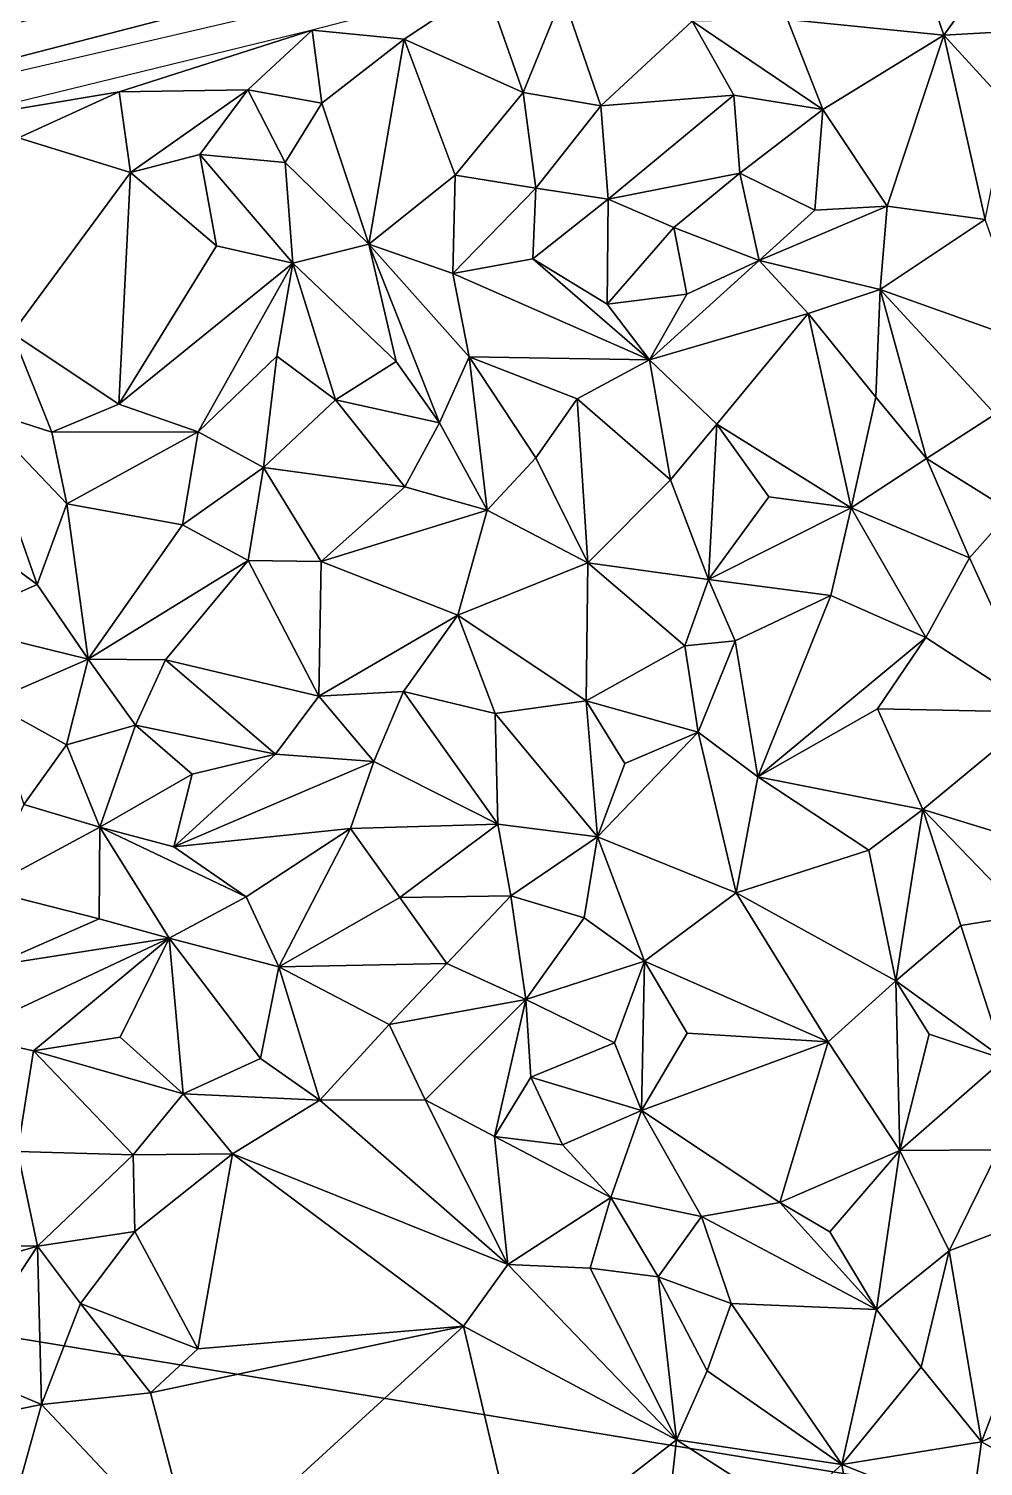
# Model space of a CAD drawing. Header units: metres. Extents: x -113 to 180, y -133 to 86.
# Drawn here: x -62.23 to -58.24, y -87.63 to -81.62 of the extents above; entities that cross this region are included whole.
import ezdxf

# ---------------------------------------------------------------- set-up
doc = ezdxf.new("R2010")
doc.units = ezdxf.units.M
for name, color, linetype, true_color in [('ASFALTO', 7, 'Continuous', 0x4a4b4e), ('BORDILLO', 7, 'Continuous', 0xcfcac0), ('EDIFICACION', 7, 'Continuous', 0xd9d4ca), ('TERRENO', 7, 'Continuous', 0x9a9179)]:
    doc.layers.add(name, color=color, linetype=linetype, true_color=true_color)

msp = doc.modelspace()

# ---------------------------------------------------------------- linework, layer by layer
at = {"layer": 'ASFALTO'}
for points in [[(-74.0979, -10.8561, 81.3415), (-53.1404, -66.9089, 80.2157), (-33.6043, -107.7545, 80.5869)], [(-62.5035, -30.9379, 80.492), (-74.0979, -10.8561, 81.3415), (-33.6043, -107.7545, 80.5869)], [(-65.2146, -13.3902, 80.6679), (-63.7816, -19.3873, 80.5999), (-33.6043, -107.7545, 80.5869)], [(-65.2146, -13.3902, 80.6679), (-33.6043, -107.7545, 80.5869), (-44.7201, -63.4721, 79.7034)], [(-63.7816, -19.3873, 80.5999), (-61.1285, -30.5843, 80.3979), (-33.6043, -107.7545, 80.5869)], [(-61.1297, -30.6075, 80.3979), (-61.1312, -30.6111, 80.398), (-33.6043, -107.7545, 80.5869)], [(-61.1286, -30.6037, 80.3979), (-61.1297, -30.6075, 80.3979), (-33.6043, -107.7545, 80.5869)], [(-61.1278, -30.5999, 80.3978), (-61.1286, -30.6037, 80.3979), (-33.6043, -107.7545, 80.5869)], [(-61.1285, -30.5843, 80.3979), (-61.1278, -30.5881, 80.3979), (-33.6043, -107.7545, 80.5869)], [(-61.1278, -30.5881, 80.3979), (-61.1274, -30.5921, 80.3978), (-33.6043, -107.7545, 80.5869)], [(-61.1274, -30.596, 80.3978), (-61.1278, -30.5999, 80.3978), (-33.6043, -107.7545, 80.5869)], [(-61.1274, -30.5921, 80.3978), (-61.1274, -30.596, 80.3978), (-33.6043, -107.7545, 80.5869)], [(-61.1577, -30.6328, 80.3996), (-62.4595, -30.9562, 80.4889), (-33.6043, -107.7545, 80.5869)], [(-61.154, -30.6316, 80.3994), (-61.1577, -30.6328, 80.3996), (-33.6043, -107.7545, 80.5869)], [(-61.1503, -30.6301, 80.3991), (-61.154, -30.6316, 80.3994), (-33.6043, -107.7545, 80.5869)], [(-61.1469, -30.6283, 80.3989), (-61.1503, -30.6301, 80.3991), (-33.6043, -107.7545, 80.5869)], [(-61.1436, -30.6261, 80.3987), (-61.1469, -30.6283, 80.3989), (-33.6043, -107.7545, 80.5869)], [(-61.1406, -30.6236, 80.3985), (-61.1436, -30.6261, 80.3987), (-33.6043, -107.7545, 80.5869)], [(-61.1378, -30.6209, 80.3984), (-61.1406, -30.6236, 80.3985), (-33.6043, -107.7545, 80.5869)], [(-61.1353, -30.6178, 80.3982), (-61.1378, -30.6209, 80.3984), (-33.6043, -107.7545, 80.5869)], [(-61.1331, -30.6146, 80.3981), (-61.1353, -30.6178, 80.3982), (-33.6043, -107.7545, 80.5869)], [(-61.1312, -30.6111, 80.398), (-61.1331, -30.6146, 80.3981), (-33.6043, -107.7545, 80.5869)], [(-62.5013, -30.9412, 80.4919), (-62.5035, -30.9379, 80.492), (-33.6043, -107.7545, 80.5869)], [(-62.4988, -30.9442, 80.4917), (-62.5013, -30.9412, 80.4919), (-33.6043, -107.7545, 80.5869)], [(-62.4961, -30.947, 80.4915), (-62.4988, -30.9442, 80.4917), (-33.6043, -107.7545, 80.5869)], [(-62.493, -30.9495, 80.4913), (-62.4961, -30.947, 80.4915), (-33.6043, -107.7545, 80.5869)], [(-62.4898, -30.9517, 80.491), (-62.493, -30.9495, 80.4913), (-33.6043, -107.7545, 80.5869)], [(-62.4863, -30.9535, 80.4908), (-62.4898, -30.9517, 80.491), (-33.6043, -107.7545, 80.5869)], [(-62.4827, -30.955, 80.4905), (-62.4863, -30.9535, 80.4908), (-33.6043, -107.7545, 80.5869)], [(-62.4789, -30.9562, 80.4902), (-62.4827, -30.955, 80.4905), (-33.6043, -107.7545, 80.5869)], [(-62.4751, -30.9569, 80.49), (-62.4789, -30.9562, 80.4902), (-33.6043, -107.7545, 80.5869)], [(-62.4712, -30.9573, 80.4897), (-62.4751, -30.9569, 80.49), (-33.6043, -107.7545, 80.5869)], [(-62.4673, -30.9573, 80.4894), (-62.4712, -30.9573, 80.4897), (-33.6043, -107.7545, 80.5869)], [(-62.4634, -30.957, 80.4891), (-62.4673, -30.9573, 80.4894), (-33.6043, -107.7545, 80.5869)], [(-62.4595, -30.9562, 80.4889), (-62.4634, -30.957, 80.4891), (-33.6043, -107.7545, 80.5869)], [(-53.1399, -66.9108, 80.2157), (-59.0728, -72.7359, 80.8182), (-65.6717, -86.5418, 81.7675)], [(-53.1399, -66.9108, 80.2157), (-65.6717, -86.5418, 81.7675), (-55.1858, -88.2589, 81.8466)], [(-59.0728, -72.7359, 80.8182), (-68.7514, -74.9911, 81.6296), (-65.6717, -86.5418, 81.7675)], [(-65.6717, -86.5418, 81.7675), (-62.8016, -90.0292, 82.0322), (-55.1858, -88.2589, 81.8466)]]:
    msp.add_3dface(points, dxfattribs=at)
at = {"layer": 'BORDILLO'}
for points in [[(-64.5906, -82.3344, 81.5348), (-64.6359, -82.1396, 81.5366), (-56.7718, -80.3117, 80.7728)], [(-64.5906, -82.3344, 81.5348), (-56.7718, -80.3117, 80.7728), (-56.7265, -80.5065, 80.7705)]]:
    msp.add_3dface(points, dxfattribs=at)
at = {"layer": 'EDIFICACION'}
for points in [[(-67.2891, -82.9054, 88.7413), (-73.161, -84.3408, 87.5749), (-59.182, -117.0349, 87.5749)], [(-66.2616, -87.2082, 88.8129), (-67.2891, -82.9054, 88.7413), (-59.182, -117.0349, 87.5749)], [(-59.182, -117.0349, 80.5749), (-73.161, -84.3408, 80.5749), (-73.161, -84.3408, 87.5749)], [(-59.182, -117.0349, 80.5749), (-73.161, -84.3408, 87.5749), (-59.182, -117.0349, 87.5749)], [(-64.7042, -93.7202, 88.868), (-66.2616, -87.2082, 88.8129), (-59.182, -117.0349, 87.5749)]]:
    msp.add_3dface(points, dxfattribs=at)
at = {"layer": 'TERRENO'}
for points in [[(-58.4067, -81.6459, 80.8982), (-58.1942, -81.3478, 80.7778), (-58.5016, -81.3686, 80.7849)], [(-58.1942, -81.3478, 80.7778), (-58.4067, -81.6459, 80.8982), (-58.0587, -81.6258, 80.8315)], [(-58.4067, -81.6459, 80.8982), (-58.5016, -81.3686, 80.7849), (-59.0604, -81.5805, 80.899)], [(-60.3248, -81.4369, 81), (-61.0495, -81.6247, 81.064), (-60.6643, -81.6621, 80.9976)], [(-60.1669, -81.8846, 81.0084), (-60.3248, -81.4369, 81), (-60.6643, -81.6621, 80.9976)], [(-60.1669, -81.8846, 81.0084), (-60.0005, -81.4787, 80.9541), (-60.3248, -81.4369, 81)], [(-60.0005, -81.4787, 80.9541), (-60.1669, -81.8846, 81.0084), (-59.8412, -81.9408, 81.0267)], [(-60.0005, -81.4787, 80.9541), (-59.8412, -81.9408, 81.0267), (-59.4593, -81.5872, 80.9104)], [(-59.8412, -81.9408, 81.0267), (-59.2856, -81.8966, 80.997), (-59.4593, -81.5872, 80.9104)], [(-59.4593, -81.5872, 80.9104), (-58.9126, -81.9562, 81), (-59.0604, -81.5805, 80.899)], [(-59.2856, -81.8966, 80.997), (-58.9126, -81.9562, 81), (-59.4593, -81.5872, 80.9104)], [(-58.9126, -81.9562, 81), (-58.4067, -81.6459, 80.8982), (-59.0604, -81.5805, 80.899)], [(-61.0495, -81.6247, 81.064), (-62.6495, -82.0151, 81.2233), (-61.8574, -81.8822, 81.1192)], [(-61.3182, -81.8735, 81.1061), (-61.0495, -81.6247, 81.064), (-61.8574, -81.8822, 81.1192)], [(-61.3182, -81.8735, 81.1061), (-61.0095, -81.9293, 81.0297), (-61.0495, -81.6247, 81.064)], [(-61.0495, -81.6247, 81.064), (-61.0095, -81.9293, 81.0297), (-60.6643, -81.6621, 80.9976)], [(-61.0095, -81.9293, 81.0297), (-60.8129, -82.5195, 81.1996), (-60.6643, -81.6621, 80.9976)], [(-60.8129, -82.5195, 81.1996), (-60.4512, -82.2315, 81.1126), (-60.6643, -81.6621, 80.9976)], [(-60.4512, -82.2315, 81.1126), (-60.1669, -81.8846, 81.0084), (-60.6643, -81.6621, 80.9976)], [(-58.4067, -81.6459, 80.8982), (-58.9126, -81.9562, 81), (-58.6437, -82.361, 81.0704)], [(-58.2346, -82.4162, 81.0301), (-58.4067, -81.6459, 80.8982), (-58.6437, -82.361, 81.0704)], [(-58.0587, -81.6258, 80.8315), (-58.4067, -81.6459, 80.8982), (-58.1372, -81.9415, 80.9129)], [(-58.4067, -81.6459, 80.8982), (-58.2346, -82.4162, 81.0301), (-58.1372, -81.9415, 80.9129)], [(-62.6495, -82.0151, 81.2233), (-62.278, -82.0749, 81.1929), (-61.8574, -81.8822, 81.1192)], [(-62.278, -82.0749, 81.1929), (-61.8098, -82.2197, 81.194), (-61.8574, -81.8822, 81.1192)], [(-61.8098, -82.2197, 81.194), (-61.3182, -81.8735, 81.1061), (-61.8574, -81.8822, 81.1192)], [(-61.8098, -82.2197, 81.194), (-61.5187, -82.1442, 81.1137), (-61.3182, -81.8735, 81.1061)], [(-61.5187, -82.1442, 81.1137), (-61.1629, -82.1783, 81.1167), (-61.3182, -81.8735, 81.1061)], [(-61.1629, -82.1783, 81.1167), (-61.0095, -81.9293, 81.0297), (-61.3182, -81.8735, 81.1061)], [(-60.1134, -82.2848, 81.1159), (-60.1669, -81.8846, 81.0084), (-60.4512, -82.2315, 81.1126)], [(-60.1669, -81.8846, 81.0084), (-60.1134, -82.2848, 81.1159), (-59.8412, -81.9408, 81.0267)], [(-59.8412, -81.9408, 81.0267), (-59.8116, -82.3316, 81.0943), (-59.2856, -81.8966, 80.997)], [(-59.2856, -81.8966, 80.997), (-59.8116, -82.3316, 81.0943), (-59.2601, -82.2227, 81.0391)], [(-58.9126, -81.9562, 81), (-59.2856, -81.8966, 80.997), (-59.2601, -82.2227, 81.0391)], [(-61.1629, -82.1783, 81.1167), (-60.8129, -82.5195, 81.1996), (-61.0095, -81.9293, 81.0297)], [(-60.1134, -82.2848, 81.1159), (-59.8116, -82.3316, 81.0943), (-59.8412, -81.9408, 81.0267)], [(-58.9471, -82.3771, 81.0731), (-58.9126, -81.9562, 81), (-59.2601, -82.2227, 81.0391)], [(-58.9126, -81.9562, 81), (-58.9471, -82.3771, 81.0731), (-58.6437, -82.361, 81.0704)], [(-61.8098, -82.2197, 81.194), (-62.278, -82.0749, 81.1929), (-62.3046, -82.8918, 81.4)], [(-61.5187, -82.1442, 81.1137), (-61.8098, -82.2197, 81.194), (-61.4489, -82.5268, 81.2268)], [(-61.1308, -82.5986, 81.2235), (-61.5187, -82.1442, 81.1137), (-61.4489, -82.5268, 81.2268)], [(-61.1308, -82.5986, 81.2235), (-61.1629, -82.1783, 81.1167), (-61.5187, -82.1442, 81.1137)], [(-61.1308, -82.5986, 81.2235), (-60.8129, -82.5195, 81.1996), (-61.1629, -82.1783, 81.1167)], [(-61.8098, -82.2197, 81.194), (-62.3046, -82.8918, 81.4), (-61.8588, -83.1892, 81.43)], [(-61.8098, -82.2197, 81.194), (-61.8588, -83.1892, 81.43), (-61.4489, -82.5268, 81.2268)], [(-60.4512, -82.2315, 81.1126), (-60.8129, -82.5195, 81.1996), (-60.4605, -82.6421, 81.2103)], [(-60.1134, -82.2848, 81.1159), (-60.4512, -82.2315, 81.1126), (-60.4605, -82.6421, 81.2103)], [(-59.8116, -82.3316, 81.0943), (-59.5371, -82.4501, 81.0693), (-59.2601, -82.2227, 81.0391)], [(-59.5371, -82.4501, 81.0693), (-59.1792, -82.5887, 81.1059), (-59.2601, -82.2227, 81.0391)], [(-59.1792, -82.5887, 81.1059), (-58.9471, -82.3771, 81.0731), (-59.2601, -82.2227, 81.0391)], [(-60.1266, -82.5804, 81.1894), (-60.1134, -82.2848, 81.1159), (-60.4605, -82.6421, 81.2103)], [(-59.8116, -82.3316, 81.0943), (-60.1134, -82.2848, 81.1159), (-60.1266, -82.5804, 81.1894)], [(-59.8158, -82.7711, 81.2201), (-59.8116, -82.3316, 81.0943), (-60.1266, -82.5804, 81.1894)], [(-59.8116, -82.3316, 81.0943), (-59.8158, -82.7711, 81.2201), (-59.5371, -82.4501, 81.0693)], [(-58.9471, -82.3771, 81.0731), (-59.1792, -82.5887, 81.1059), (-58.6437, -82.361, 81.0704)], [(-59.1792, -82.5887, 81.1059), (-58.6734, -82.7089, 81.1163), (-58.6437, -82.361, 81.0704)], [(-58.6734, -82.7089, 81.1163), (-58.2346, -82.4162, 81.0301), (-58.6437, -82.361, 81.0704)], [(-58.2346, -82.4162, 81.0301), (-58.6734, -82.7089, 81.1163), (-58.0512, -82.931, 81.1242)], [(-59.5371, -82.4501, 81.0693), (-59.8158, -82.7711, 81.2201), (-59.4821, -82.7295, 81.177)], [(-59.1792, -82.5887, 81.1059), (-59.5371, -82.4501, 81.0693), (-59.4821, -82.7295, 81.177)], [(-61.8588, -83.1892, 81.43), (-61.1308, -82.5986, 81.2235), (-61.4489, -82.5268, 81.2268)], [(-60.8129, -82.5195, 81.1996), (-61.1308, -82.5986, 81.2235), (-60.6987, -83.0103, 81.2998)], [(-60.3931, -82.9914, 81.3205), (-60.8129, -82.5195, 81.1996), (-60.5171, -83.2673, 81.353)], [(-60.5171, -83.2673, 81.353), (-60.8129, -82.5195, 81.1996), (-60.6987, -83.0103, 81.2998)], [(-60.8129, -82.5195, 81.1996), (-60.3931, -82.9914, 81.3205), (-60.4605, -82.6421, 81.2103)], [(-61.5268, -83.3047, 81.359), (-61.1308, -82.5986, 81.2235), (-61.8588, -83.1892, 81.43)], [(-61.1308, -82.5986, 81.2235), (-61.5268, -83.3047, 81.359), (-61.1978, -82.9888, 81.3136)], [(-60.9524, -83.1714, 81.3206), (-61.1308, -82.5986, 81.2235), (-61.1978, -82.9888, 81.3136)], [(-61.1308, -82.5986, 81.2235), (-60.9524, -83.1714, 81.3206), (-60.6987, -83.0103, 81.2998)], [(-59.6379, -83.0031, 81.2909), (-60.1266, -82.5804, 81.1894), (-60.4605, -82.6421, 81.2103)], [(-59.6379, -83.0031, 81.2909), (-59.8158, -82.7711, 81.2201), (-60.1266, -82.5804, 81.1894)], [(-59.6379, -83.0031, 81.2909), (-59.1792, -82.5887, 81.1059), (-59.4821, -82.7295, 81.177)], [(-59.1792, -82.5887, 81.1059), (-59.6379, -83.0031, 81.2909), (-58.9749, -82.8102, 81.2194)], [(-58.6734, -82.7089, 81.1163), (-59.1792, -82.5887, 81.1059), (-58.9749, -82.8102, 81.2194)], [(-60.3931, -82.9914, 81.3205), (-59.6379, -83.0031, 81.2909), (-60.4605, -82.6421, 81.2103)], [(-59.8158, -82.7711, 81.2201), (-59.6379, -83.0031, 81.2909), (-59.4821, -82.7295, 81.177)], [(-58.6734, -82.7089, 81.1163), (-58.9749, -82.8102, 81.2194), (-58.6914, -83.1604, 81.2389)], [(-58.4798, -83.4168, 81.3817), (-58.6734, -82.7089, 81.1163), (-58.6914, -83.1604, 81.2389)], [(-58.6734, -82.7089, 81.1163), (-58.4798, -83.4168, 81.3817), (-58.1919, -83.2304, 81.1725)], [(-58.6734, -82.7089, 81.1163), (-58.1919, -83.2304, 81.1725), (-58.0512, -82.931, 81.1242)], [(-59.6379, -83.0031, 81.2909), (-59.3564, -83.273, 81.3521), (-58.9749, -82.8102, 81.2194)], [(-59.3564, -83.273, 81.3521), (-58.7948, -83.623, 81.4), (-58.9749, -82.8102, 81.2194)], [(-58.9749, -82.8102, 81.2194), (-58.7948, -83.623, 81.4), (-58.6914, -83.1604, 81.2389)], [(-62.3046, -82.8918, 81.4), (-62.4601, -83.2023, 81.4093), (-62.1389, -83.3061, 81.3984)], [(-61.8588, -83.1892, 81.43), (-62.3046, -82.8918, 81.4), (-62.1389, -83.3061, 81.3984)], [(-61.5268, -83.3047, 81.359), (-61.2535, -83.4537, 81.3802), (-61.1978, -82.9888, 81.3136)], [(-61.2535, -83.4537, 81.3802), (-60.9524, -83.1714, 81.3206), (-61.1978, -82.9888, 81.3136)], [(-60.9524, -83.1714, 81.3206), (-60.5171, -83.2673, 81.353), (-60.6987, -83.0103, 81.2998)], [(-60.3178, -83.6324, 81.3963), (-60.3931, -82.9914, 81.3205), (-60.5171, -83.2673, 81.353)], [(-59.9415, -83.1661, 81.3939), (-60.3931, -82.9914, 81.3205), (-60.1132, -83.413, 81.3991)], [(-60.3931, -82.9914, 81.3205), (-60.3178, -83.6324, 81.3963), (-60.1132, -83.413, 81.3991)], [(-59.9415, -83.1661, 81.3939), (-59.6379, -83.0031, 81.2909), (-60.3931, -82.9914, 81.3205)], [(-59.6379, -83.0031, 81.2909), (-59.9415, -83.1661, 81.3939), (-59.5501, -83.5054, 81.381)], [(-59.3564, -83.273, 81.3521), (-59.6379, -83.0031, 81.2909), (-59.5501, -83.5054, 81.381)], [(-58.7948, -83.623, 81.4), (-58.4798, -83.4168, 81.3817), (-58.6914, -83.1604, 81.2389)], [(-62.4601, -83.2023, 81.4093), (-62.6427, -83.6188, 81.424), (-62.1992, -83.9428, 81.4308)], [(-62.4601, -83.2023, 81.4093), (-62.0757, -83.6055, 81.4083), (-62.1389, -83.3061, 81.3984)], [(-62.0757, -83.6055, 81.4083), (-62.4601, -83.2023, 81.4093), (-62.1992, -83.9428, 81.4308)], [(-61.5268, -83.3047, 81.359), (-61.8588, -83.1892, 81.43), (-62.1389, -83.3061, 81.3984)], [(-60.9524, -83.1714, 81.3206), (-61.2535, -83.4537, 81.3802), (-60.6623, -83.5345, 81.396)], [(-60.5171, -83.2673, 81.353), (-60.9524, -83.1714, 81.3206), (-60.6623, -83.5345, 81.396)], [(-59.8962, -83.8527, 81.5244), (-59.9415, -83.1661, 81.3939), (-60.1132, -83.413, 81.3991)], [(-59.9415, -83.1661, 81.3939), (-59.8962, -83.8527, 81.5244), (-59.5501, -83.5054, 81.381)], [(-60.3178, -83.6324, 81.3963), (-60.5171, -83.2673, 81.353), (-60.6623, -83.5345, 81.396)], [(-59.3908, -83.9221, 81.5123), (-59.3564, -83.273, 81.3521), (-59.5501, -83.5054, 81.381)], [(-59.3564, -83.273, 81.3521), (-59.3908, -83.9221, 81.5123), (-59.1387, -83.5764, 81.3938)], [(-58.7948, -83.623, 81.4), (-59.3564, -83.273, 81.3521), (-59.1387, -83.5764, 81.3938)], [(-58.4798, -83.4168, 81.3817), (-58.127, -83.6362, 81.4174), (-58.1919, -83.2304, 81.1725)], [(-62.0757, -83.6055, 81.4083), (-61.5268, -83.3047, 81.359), (-62.1389, -83.3061, 81.3984)], [(-61.5268, -83.3047, 81.359), (-62.0757, -83.6055, 81.4083), (-61.5923, -83.6932, 81.4)], [(-61.2535, -83.4537, 81.3802), (-61.5268, -83.3047, 81.359), (-61.5923, -83.6932, 81.4)], [(-61.3169, -83.8425, 81.3957), (-61.2535, -83.4537, 81.3802), (-61.5923, -83.6932, 81.4)], [(-61.2535, -83.4537, 81.3802), (-61.3169, -83.8425, 81.3957), (-61.0124, -83.8468, 81.421)], [(-61.2535, -83.4537, 81.3802), (-61.0124, -83.8468, 81.421), (-60.6623, -83.5345, 81.396)], [(-60.3178, -83.6324, 81.3963), (-59.8962, -83.8527, 81.5244), (-60.1132, -83.413, 81.3991)], [(-58.7948, -83.623, 81.4), (-58.2998, -83.8314, 81.61), (-58.4798, -83.4168, 81.3817)], [(-58.2998, -83.8314, 81.61), (-58.127, -83.6362, 81.4174), (-58.4798, -83.4168, 81.3817)], [(-59.8962, -83.8527, 81.5244), (-59.3908, -83.9221, 81.5123), (-59.5501, -83.5054, 81.381)], [(-61.0124, -83.8468, 81.421), (-60.3178, -83.6324, 81.3963), (-60.6623, -83.5345, 81.396)], [(-59.3908, -83.9221, 81.5123), (-58.7948, -83.623, 81.4), (-59.1387, -83.5764, 81.3938)], [(-62.6427, -83.6188, 81.424), (-62.5781, -84.1101, 81.4335), (-62.1992, -83.9428, 81.4308)], [(-61.9868, -84.2553, 81.429), (-62.0757, -83.6055, 81.4083), (-62.1992, -83.9428, 81.4308)], [(-62.0757, -83.6055, 81.4083), (-61.9868, -84.2553, 81.429), (-61.5923, -83.6932, 81.4)], [(-60.4407, -84.0713, 81.4173), (-60.3178, -83.6324, 81.3963), (-61.0124, -83.8468, 81.421)], [(-59.8962, -83.8527, 81.5244), (-60.3178, -83.6324, 81.3963), (-60.4407, -84.0713, 81.4173)], [(-58.7948, -83.623, 81.4), (-59.3908, -83.9221, 81.5123), (-58.8795, -83.9893, 81.4947)], [(-58.4824, -84.1654, 81.6833), (-58.7948, -83.623, 81.4), (-58.8795, -83.9893, 81.4947)], [(-58.2998, -83.8314, 81.61), (-58.7948, -83.623, 81.4), (-58.4824, -84.1654, 81.6833)], [(-58.002, -84.478, 81.9078), (-58.127, -83.6362, 81.4174), (-58.2998, -83.8314, 81.61)], [(-61.9868, -84.2553, 81.429), (-61.3169, -83.8425, 81.3957), (-61.5923, -83.6932, 81.4)], [(-61.3169, -83.8425, 81.3957), (-61.9868, -84.2553, 81.429), (-61.6635, -84.2585, 81.4)], [(-61.0209, -84.4103, 81.4248), (-61.3169, -83.8425, 81.3957), (-61.6635, -84.2585, 81.4)], [(-61.3169, -83.8425, 81.3957), (-61.0209, -84.4103, 81.4248), (-61.0124, -83.8468, 81.421)], [(-61.0209, -84.4103, 81.4248), (-60.4407, -84.0713, 81.4173), (-61.0124, -83.8468, 81.421)], [(-59.9036, -84.4301, 81.5277), (-59.8962, -83.8527, 81.5244), (-60.4407, -84.0713, 81.4173)], [(-59.8962, -83.8527, 81.5244), (-59.9036, -84.4301, 81.5277), (-59.4906, -84.2001, 81.6)], [(-59.3908, -83.9221, 81.5123), (-59.8962, -83.8527, 81.5244), (-59.4906, -84.2001, 81.6)], [(-58.002, -84.478, 81.9078), (-58.2998, -83.8314, 81.61), (-58.4824, -84.1654, 81.6833)], [(-62.5781, -84.1101, 81.4335), (-61.9868, -84.2553, 81.429), (-62.1992, -83.9428, 81.4308)], [(-59.2799, -84.1795, 81.6827), (-59.3908, -83.9221, 81.5123), (-59.4906, -84.2001, 81.6)], [(-59.3908, -83.9221, 81.5123), (-59.2799, -84.1795, 81.6827), (-58.8795, -83.9893, 81.4947)], [(-59.2799, -84.1795, 81.6827), (-59.1846, -84.7473, 81.6763), (-58.8795, -83.9893, 81.4947)], [(-59.1846, -84.7473, 81.6763), (-58.4824, -84.1654, 81.6833), (-58.8795, -83.9893, 81.4947)], [(-62.4009, -84.4353, 81.4679), (-61.9868, -84.2553, 81.429), (-62.5781, -84.1101, 81.4335)], [(-61.0209, -84.4103, 81.4248), (-60.6667, -84.3916, 81.4303), (-60.4407, -84.0713, 81.4173)], [(-60.4407, -84.0713, 81.4173), (-60.6667, -84.3916, 81.4303), (-60.2835, -84.4831, 81.5073)], [(-59.9036, -84.4301, 81.5277), (-60.4407, -84.0713, 81.4173), (-60.2835, -84.4831, 81.5073)], [(-59.4349, -84.5609, 81.6115), (-59.2799, -84.1795, 81.6827), (-59.4906, -84.2001, 81.6)], [(-59.4349, -84.5609, 81.6115), (-59.1846, -84.7473, 81.6763), (-59.2799, -84.1795, 81.6827)], [(-58.4824, -84.1654, 81.6833), (-59.1846, -84.7473, 81.6763), (-58.6846, -84.4634, 81.7999)], [(-58.002, -84.478, 81.9078), (-58.4824, -84.1654, 81.6833), (-58.6846, -84.4634, 81.7999)], [(-59.9036, -84.4301, 81.5277), (-59.4349, -84.5609, 81.6115), (-59.4906, -84.2001, 81.6)], [(-62.0765, -84.6138, 81.4649), (-61.9868, -84.2553, 81.429), (-62.4009, -84.4353, 81.4679)], [(-61.9868, -84.2553, 81.429), (-62.0765, -84.6138, 81.4649), (-61.789, -84.5316, 81.4355)], [(-61.9868, -84.2553, 81.429), (-61.789, -84.5316, 81.4355), (-61.6635, -84.2585, 81.4)], [(-61.6635, -84.2585, 81.4), (-61.789, -84.5316, 81.4355), (-61.2032, -84.6527, 81.4896)], [(-61.0209, -84.4103, 81.4248), (-61.6635, -84.2585, 81.4), (-61.2032, -84.6527, 81.4896)], [(-60.792, -84.6843, 81.4547), (-61.0209, -84.4103, 81.4248), (-61.2032, -84.6527, 81.4896)], [(-60.6667, -84.3916, 81.4303), (-61.0209, -84.4103, 81.4248), (-60.792, -84.6843, 81.4547)], [(-60.2723, -84.9461, 81.5741), (-60.6667, -84.3916, 81.4303), (-60.792, -84.6843, 81.4547)], [(-60.6667, -84.3916, 81.4303), (-60.2723, -84.9461, 81.5741), (-60.2835, -84.4831, 81.5073)], [(-62.2553, -84.8643, 81.468), (-62.0765, -84.6138, 81.4649), (-62.4009, -84.4353, 81.4679)], [(-59.8556, -84.9992, 81.6128), (-59.9036, -84.4301, 81.5277), (-60.2835, -84.4831, 81.5073)], [(-60.2723, -84.9461, 81.5741), (-59.8556, -84.9992, 81.6128), (-60.2835, -84.4831, 81.5073)], [(-59.9036, -84.4301, 81.5277), (-59.8556, -84.9992, 81.6128), (-59.742, -84.6922, 81.612)], [(-59.4349, -84.5609, 81.6115), (-59.9036, -84.4301, 81.5277), (-59.742, -84.6922, 81.612)], [(-59.1846, -84.7473, 81.6763), (-58.4944, -84.8842, 81.9032), (-58.6846, -84.4634, 81.7999)], [(-58.4944, -84.8842, 81.9032), (-58.002, -84.478, 81.9078), (-58.6846, -84.4634, 81.7999)], [(-58.002, -84.478, 81.9078), (-58.4944, -84.8842, 81.9032), (-57.8678, -85.0769, 81.9328)], [(-62.0765, -84.6138, 81.4649), (-61.9379, -84.9586, 81.4302), (-61.789, -84.5316, 81.4355)], [(-61.789, -84.5316, 81.4355), (-61.9379, -84.9586, 81.4302), (-61.5509, -84.7368, 81.4873)], [(-61.789, -84.5316, 81.4355), (-61.5509, -84.7368, 81.4873), (-61.2032, -84.6527, 81.4896)], [(-59.4349, -84.5609, 81.6115), (-59.8556, -84.9992, 81.6128), (-59.2762, -85.2331, 81.7178)], [(-59.8556, -84.9992, 81.6128), (-59.4349, -84.5609, 81.6115), (-59.742, -84.6922, 81.612)], [(-59.1846, -84.7473, 81.6763), (-59.4349, -84.5609, 81.6115), (-59.2762, -85.2331, 81.7178)], [(-62.2553, -84.8643, 81.468), (-61.9379, -84.9586, 81.4302), (-62.0765, -84.6138, 81.4649)], [(-61.6286, -85.0408, 81.4322), (-60.792, -84.6843, 81.4547), (-61.2032, -84.6527, 81.4896)], [(-61.5509, -84.7368, 81.4873), (-61.6286, -85.0408, 81.4322), (-61.2032, -84.6527, 81.4896)], [(-61.6286, -85.0408, 81.4322), (-60.8884, -84.9644, 81.5146), (-60.792, -84.6843, 81.4547)], [(-60.8884, -84.9644, 81.5146), (-60.2723, -84.9461, 81.5741), (-60.792, -84.6843, 81.4547)], [(-61.9379, -84.9586, 81.4302), (-61.6286, -85.0408, 81.4322), (-61.5509, -84.7368, 81.4873)], [(-59.1846, -84.7473, 81.6763), (-59.2762, -85.2331, 81.7178), (-58.7209, -85.0554, 81.8013)], [(-58.4944, -84.8842, 81.9032), (-59.1846, -84.7473, 81.6763), (-58.7209, -85.0554, 81.8013)], [(-62.2553, -84.8643, 81.468), (-62.423, -85.2191, 81.5188), (-61.9379, -84.9586, 81.4302)], [(-58.6084, -85.6007, 82.0449), (-58.4944, -84.8842, 81.9032), (-58.7209, -85.0554, 81.8013)], [(-58.4944, -84.8842, 81.9032), (-58.6084, -85.6007, 82.0449), (-58.3359, -85.37, 82)], [(-58.4944, -84.8842, 81.9032), (-58.0684, -85.327, 81.9908), (-57.8678, -85.0769, 81.9328)], [(-58.4944, -84.8842, 81.9032), (-58.3359, -85.37, 82), (-58.0684, -85.327, 81.9908)], [(-61.9379, -84.9586, 81.4302), (-62.423, -85.2191, 81.5188), (-61.9399, -85.3416, 81.4263)], [(-61.6481, -85.4235, 81.4189), (-61.9379, -84.9586, 81.4302), (-61.9399, -85.3416, 81.4263)], [(-61.6286, -85.0408, 81.4322), (-61.9379, -84.9586, 81.4302), (-61.3252, -85.2504, 81.4278)], [(-61.9379, -84.9586, 81.4302), (-61.6481, -85.4235, 81.4189), (-61.3252, -85.2504, 81.4278)], [(-60.8884, -84.9644, 81.5146), (-61.6286, -85.0408, 81.4322), (-61.3252, -85.2504, 81.4278)], [(-61.1886, -85.5432, 81.5019), (-60.8884, -84.9644, 81.5146), (-61.3252, -85.2504, 81.4278)], [(-60.8884, -84.9644, 81.5146), (-61.1886, -85.5432, 81.5019), (-60.683, -85.253, 81.508)], [(-60.2723, -84.9461, 81.5741), (-60.8884, -84.9644, 81.5146), (-60.683, -85.253, 81.508)], [(-60.218, -85.246, 81.596), (-60.2723, -84.9461, 81.5741), (-60.683, -85.253, 81.508)], [(-60.218, -85.246, 81.596), (-59.8556, -84.9992, 81.6128), (-60.2723, -84.9461, 81.5741)], [(-59.8556, -84.9992, 81.6128), (-60.218, -85.246, 81.596), (-59.9114, -85.3377, 81.6267)], [(-59.6595, -85.5185, 81.6719), (-59.8556, -84.9992, 81.6128), (-59.9114, -85.3377, 81.6267)], [(-59.8556, -84.9992, 81.6128), (-59.6595, -85.5185, 81.6719), (-59.2762, -85.2331, 81.7178)], [(-59.2762, -85.2331, 81.7178), (-58.6084, -85.6007, 82.0449), (-58.7209, -85.0554, 81.8013)], [(-62.423, -85.2191, 81.5188), (-62.3888, -85.539, 81.4959), (-61.9399, -85.3416, 81.4263)], [(-61.6481, -85.4235, 81.4189), (-61.1886, -85.5432, 81.5019), (-61.3252, -85.2504, 81.4278)], [(-61.1886, -85.5432, 81.5019), (-60.4856, -85.5288, 81.5019), (-60.683, -85.253, 81.508)], [(-60.4856, -85.5288, 81.5019), (-60.218, -85.246, 81.596), (-60.683, -85.253, 81.508)], [(-60.1555, -85.6793, 81.6016), (-60.218, -85.246, 81.596), (-60.4856, -85.5288, 81.5019)], [(-60.218, -85.246, 81.596), (-60.1555, -85.6793, 81.6016), (-59.9114, -85.3377, 81.6267)], [(-59.6595, -85.5185, 81.6719), (-58.891, -85.8563, 82.1269), (-59.2762, -85.2331, 81.7178)], [(-58.891, -85.8563, 82.1269), (-58.6084, -85.6007, 82.0449), (-59.2762, -85.2331, 81.7178)], [(-58.3359, -85.37, 82), (-58.1542, -85.9292, 82.203), (-58.0684, -85.327, 81.9908)], [(-62.3888, -85.539, 81.4959), (-61.6481, -85.4235, 81.4189), (-61.9399, -85.3416, 81.4263)], [(-60.1555, -85.6793, 81.6016), (-59.6595, -85.5185, 81.6719), (-59.9114, -85.3377, 81.6267)], [(-58.6084, -85.6007, 82.0449), (-58.1542, -85.9292, 82.203), (-58.3359, -85.37, 82)], [(-62.2146, -85.8941, 81.4672), (-61.6481, -85.4235, 81.4189), (-62.5131, -85.8287, 81.5098)], [(-61.6481, -85.4235, 81.4189), (-62.3888, -85.539, 81.4959), (-62.5131, -85.8287, 81.5098)], [(-61.6481, -85.4235, 81.4189), (-62.2146, -85.8941, 81.4672), (-61.8531, -85.8372, 81.4221)], [(-61.6481, -85.4235, 81.4189), (-61.8531, -85.8372, 81.4221), (-61.5896, -86.0735, 81.4043)], [(-61.6481, -85.4235, 81.4189), (-61.5896, -86.0735, 81.4043), (-61.265, -85.9261, 81.4179)], [(-61.1886, -85.5432, 81.5019), (-61.6481, -85.4235, 81.4189), (-61.265, -85.9261, 81.4179)], [(-61.018, -86.1007, 81.4154), (-61.1886, -85.5432, 81.5019), (-61.265, -85.9261, 81.4179)], [(-60.4856, -85.5288, 81.5019), (-61.1886, -85.5432, 81.5019), (-60.7274, -85.7845, 81.4862)], [(-61.1886, -85.5432, 81.5019), (-61.018, -86.1007, 81.4154), (-60.7274, -85.7845, 81.4862)], [(-60.1555, -85.6793, 81.6016), (-60.4856, -85.5288, 81.5019), (-60.7274, -85.7845, 81.4862)], [(-59.6595, -85.5185, 81.6719), (-60.1555, -85.6793, 81.6016), (-59.785, -85.8609, 81.7279)], [(-59.6713, -86.1433, 81.678), (-59.6595, -85.5185, 81.6719), (-59.785, -85.8609, 81.7279)], [(-59.6595, -85.5185, 81.6719), (-59.6713, -86.1433, 81.678), (-59.4802, -85.8208, 81.721)], [(-58.891, -85.8563, 82.1269), (-59.6595, -85.5185, 81.6719), (-59.4802, -85.8208, 81.721)], [(-58.5915, -86.3105, 82.2165), (-58.6084, -85.6007, 82.0449), (-58.891, -85.8563, 82.1269)], [(-58.1542, -85.9292, 82.203), (-58.6084, -85.6007, 82.0449), (-58.4683, -85.8238, 82.2103)], [(-58.6084, -85.6007, 82.0449), (-58.5915, -86.3105, 82.2165), (-58.4683, -85.8238, 82.2103)], [(-60.1555, -85.6793, 81.6016), (-60.7274, -85.7845, 81.4862), (-60.576, -86.0994, 81.4851)], [(-60.2867, -86.2525, 81.5414), (-60.1555, -85.6793, 81.6016), (-60.576, -86.0994, 81.4851)], [(-60.135, -86.0042, 81.6217), (-60.1555, -85.6793, 81.6016), (-60.2867, -86.2525, 81.5414)], [(-60.1555, -85.6793, 81.6016), (-60.135, -86.0042, 81.6217), (-59.785, -85.8609, 81.7279)], [(-60.7274, -85.7845, 81.4862), (-61.018, -86.1007, 81.4154), (-60.576, -86.0994, 81.4851)], [(-62.2146, -85.8941, 81.4672), (-62.5131, -85.8287, 81.5098), (-62.2825, -86.3147, 81.4229)], [(-61.8531, -85.8372, 81.4221), (-62.2146, -85.8941, 81.4672), (-61.5896, -86.0735, 81.4043)], [(-60.135, -86.0042, 81.6217), (-59.6713, -86.1433, 81.678), (-59.785, -85.8609, 81.7279)], [(-59.6713, -86.1433, 81.678), (-58.891, -85.8563, 82.1269), (-59.4802, -85.8208, 81.721)], [(-59.6713, -86.1433, 81.678), (-59.0933, -86.5286, 81.9139), (-58.891, -85.8563, 82.1269)], [(-59.0933, -86.5286, 81.9139), (-58.5915, -86.3105, 82.2165), (-58.891, -85.8563, 82.1269)], [(-58.5915, -86.3105, 82.2165), (-58.1542, -85.9292, 82.203), (-58.4683, -85.8238, 82.2103)], [(-61.7976, -86.3297, 81.4592), (-62.2146, -85.8941, 81.4672), (-62.2825, -86.3147, 81.4229)], [(-62.2146, -85.8941, 81.4672), (-61.7976, -86.3297, 81.4592), (-61.5896, -86.0735, 81.4043)], [(-61.5896, -86.0735, 81.4043), (-61.018, -86.1007, 81.4154), (-61.265, -85.9261, 81.4179)], [(-58.1542, -85.9292, 82.203), (-58.5915, -86.3105, 82.2165), (-58.1767, -86.309, 82.2372)], [(-60.135, -86.0042, 81.6217), (-60.2867, -86.2525, 81.5414), (-60.0021, -86.2878, 81.6745)], [(-59.6713, -86.1433, 81.678), (-60.135, -86.0042, 81.6217), (-60.0021, -86.2878, 81.6745)], [(-61.5896, -86.0735, 81.4043), (-61.7976, -86.3297, 81.4592), (-61.3824, -86.3255, 81.4096)], [(-61.018, -86.1007, 81.4154), (-61.5896, -86.0735, 81.4043), (-61.3824, -86.3255, 81.4096)], [(-60.2307, -86.7883, 81.6337), (-61.018, -86.1007, 81.4154), (-61.3824, -86.3255, 81.4096)], [(-61.018, -86.1007, 81.4154), (-60.2307, -86.7883, 81.6337), (-60.576, -86.0994, 81.4851)], [(-60.2307, -86.7883, 81.6337), (-60.2867, -86.2525, 81.5414), (-60.576, -86.0994, 81.4851)], [(-59.8001, -86.5081, 81.7222), (-59.6713, -86.1433, 81.678), (-60.0021, -86.2878, 81.6745)], [(-59.6713, -86.1433, 81.678), (-59.8001, -86.5081, 81.7222), (-59.4211, -86.5871, 81.8)], [(-59.0933, -86.5286, 81.9139), (-59.6713, -86.1433, 81.678), (-59.4211, -86.5871, 81.8)], [(-59.8001, -86.5081, 81.7222), (-60.2867, -86.2525, 81.5414), (-60.2307, -86.7883, 81.6337)], [(-60.2867, -86.2525, 81.5414), (-59.8001, -86.5081, 81.7222), (-60.0021, -86.2878, 81.6745)], [(-62.7939, -86.708, 81.6309), (-62.1986, -86.7107, 81.4551), (-62.2825, -86.3147, 81.4229)], [(-62.1986, -86.7107, 81.4551), (-61.7976, -86.3297, 81.4592), (-62.2825, -86.3147, 81.4229)], [(-61.7976, -86.3297, 81.4592), (-62.1986, -86.7107, 81.4551), (-61.7905, -86.6501, 81.4048)], [(-61.7976, -86.3297, 81.4592), (-61.7905, -86.6501, 81.4048), (-61.3824, -86.3255, 81.4096)], [(-61.7905, -86.6501, 81.4048), (-61.5281, -87.1403, 81.335), (-61.3824, -86.3255, 81.4096)], [(-61.5281, -87.1403, 81.335), (-60.416, -87.0465, 81.6), (-61.3824, -86.3255, 81.4096)], [(-60.416, -87.0465, 81.6), (-60.2307, -86.7883, 81.6337), (-61.3824, -86.3255, 81.4096)], [(-58.8846, -86.6514, 82), (-58.5915, -86.3105, 82.2165), (-59.0933, -86.5286, 81.9139)], [(-58.6882, -86.9768, 82.0804), (-58.5915, -86.3105, 82.2165), (-58.8846, -86.6514, 82)], [(-58.5915, -86.3105, 82.2165), (-58.6882, -86.9768, 82.0804), (-58.3842, -86.7313, 82.0871)], [(-58.5915, -86.3105, 82.2165), (-58.3842, -86.7313, 82.0871), (-58.1767, -86.309, 82.2372)], [(-58.3842, -86.7313, 82.0871), (-57.867, -86.5317, 82.4053), (-58.1767, -86.309, 82.2372)], [(-59.8001, -86.5081, 81.7222), (-60.2307, -86.7883, 81.6337), (-59.8868, -86.8028, 81.6649)], [(-59.6024, -86.8391, 81.7959), (-59.8001, -86.5081, 81.7222), (-59.8868, -86.8028, 81.6649)], [(-59.8001, -86.5081, 81.7222), (-59.6024, -86.8391, 81.7959), (-59.4211, -86.5871, 81.8)], [(-58.6882, -86.9768, 82.0804), (-59.0933, -86.5286, 81.9139), (-59.4211, -86.5871, 81.8)], [(-58.6882, -86.9768, 82.0804), (-58.8846, -86.6514, 82), (-59.0933, -86.5286, 81.9139)], [(-58.2498, -87.5303, 82.3144), (-57.867, -86.5317, 82.4053), (-58.3842, -86.7313, 82.0871)], [(-57.867, -86.5317, 82.4053), (-58.2498, -87.5303, 82.3144), (-57.6513, -87.2482, 82.3607)], [(-59.6024, -86.8391, 81.7959), (-59.2966, -86.9513, 81.9249), (-59.4211, -86.5871, 81.8)], [(-59.2966, -86.9513, 81.9249), (-58.6882, -86.9768, 82.0804), (-59.4211, -86.5871, 81.8)], [(-62.1986, -86.7107, 81.4551), (-62.0178, -86.9517, 81.5234), (-61.7905, -86.6501, 81.4048)], [(-61.7905, -86.6501, 81.4048), (-62.0178, -86.9517, 81.5234), (-61.5281, -87.1403, 81.335)], [(-62.1986, -86.7107, 81.4551), (-62.7939, -86.708, 81.6309), (-62.4937, -86.7971, 81.5229)], [(-62.5376, -87.2248, 81.5656), (-62.1986, -86.7107, 81.4551), (-62.4937, -86.7971, 81.5229)], [(-62.1986, -86.7107, 81.4551), (-62.5376, -87.2248, 81.5656), (-62.1815, -87.3739, 81.5759)], [(-62.0178, -86.9517, 81.5234), (-62.1986, -86.7107, 81.4551), (-62.1815, -87.3739, 81.5759)], [(-58.6882, -86.9768, 82.0804), (-58.5016, -87.217, 82.2093), (-58.3842, -86.7313, 82.0871)], [(-58.5016, -87.217, 82.2093), (-58.2498, -87.5303, 82.3144), (-58.3842, -86.7313, 82.0871)], [(-59.5255, -87.5213, 81.8137), (-60.2307, -86.7883, 81.6337), (-60.416, -87.0465, 81.6)], [(-60.2307, -86.7883, 81.6337), (-59.5255, -87.5213, 81.8137), (-59.8868, -86.8028, 81.6649)], [(-59.5255, -87.5213, 81.8137), (-59.6024, -86.8391, 81.7959), (-59.8868, -86.8028, 81.6649)], [(-59.6024, -86.8391, 81.7959), (-59.5255, -87.5213, 81.8137), (-59.3974, -87.2322, 81.8614)], [(-59.2966, -86.9513, 81.9249), (-59.6024, -86.8391, 81.7959), (-59.3974, -87.2322, 81.8614)], [(-61.7255, -87.325, 81.4), (-62.0178, -86.9517, 81.5234), (-62.1815, -87.3739, 81.5759)], [(-62.0178, -86.9517, 81.5234), (-61.7255, -87.325, 81.4), (-61.5281, -87.1403, 81.335)], [(-58.8331, -87.6248, 82.1299), (-59.2966, -86.9513, 81.9249), (-59.3974, -87.2322, 81.8614)], [(-58.8331, -87.6248, 82.1299), (-58.6882, -86.9768, 82.0804), (-59.2966, -86.9513, 81.9249)], [(-58.8331, -87.6248, 82.1299), (-58.5016, -87.217, 82.2093), (-58.6882, -86.9768, 82.0804)], [(-60.416, -87.0465, 81.6), (-61.7255, -87.325, 81.4), (-61.5307, -88.0649, 81.6)], [(-61.7255, -87.325, 81.4), (-60.416, -87.0465, 81.6), (-61.5281, -87.1403, 81.335)], [(-60.1835, -88.0331, 81.8), (-60.416, -87.0465, 81.6), (-61.5307, -88.0649, 81.6)], [(-59.5255, -87.5213, 81.8137), (-60.416, -87.0465, 81.6), (-60.1835, -88.0331, 81.8)], [(-62.5376, -87.2248, 81.5656), (-62.7187, -87.4821, 81.5642), (-62.1815, -87.3739, 81.5759)], [(-59.5255, -87.5213, 81.8137), (-58.8331, -87.6248, 82.1299), (-59.3974, -87.2322, 81.8614)], [(-58.8331, -87.6248, 82.1299), (-58.2498, -87.5303, 82.3144), (-58.5016, -87.217, 82.2093)], [(-58.2498, -87.5303, 82.3144), (-57.807, -87.7749, 82.4126), (-57.6513, -87.2482, 82.3607)], [(-62.1815, -87.3739, 81.5759), (-62.7187, -87.4821, 81.5642), (-62.4532, -88.3487, 81.616)], [(-61.5307, -88.0649, 81.6), (-62.1815, -87.3739, 81.5759), (-62.4532, -88.3487, 81.616)], [(-61.5307, -88.0649, 81.6), (-61.7255, -87.325, 81.4), (-62.1815, -87.3739, 81.5759)], [(-59.5255, -87.5213, 81.8137), (-60.1835, -88.0331, 81.8), (-59.5592, -87.8236, 81.8398)], [(-59.055, -87.8241, 82.0155), (-59.5255, -87.5213, 81.8137), (-59.5592, -87.8236, 81.8398)], [(-59.055, -87.8241, 82.0155), (-58.8331, -87.6248, 82.1299), (-59.5255, -87.5213, 81.8137)], [(-58.2498, -87.5303, 82.3144), (-58.8331, -87.6248, 82.1299), (-58.2929, -87.8403, 82.4072)], [(-58.2498, -87.5303, 82.3144), (-58.2929, -87.8403, 82.4072), (-57.807, -87.7749, 82.4126)], [(-58.8331, -87.6248, 82.1299), (-59.055, -87.8241, 82.0155), (-58.7605, -88.0311, 82.1877)], [(-58.8331, -87.6248, 82.1299), (-58.7605, -88.0311, 82.1877), (-58.2929, -87.8403, 82.4072)]]:
    msp.add_3dface(points, dxfattribs=at)

doc.saveas('drawing.dxf')
